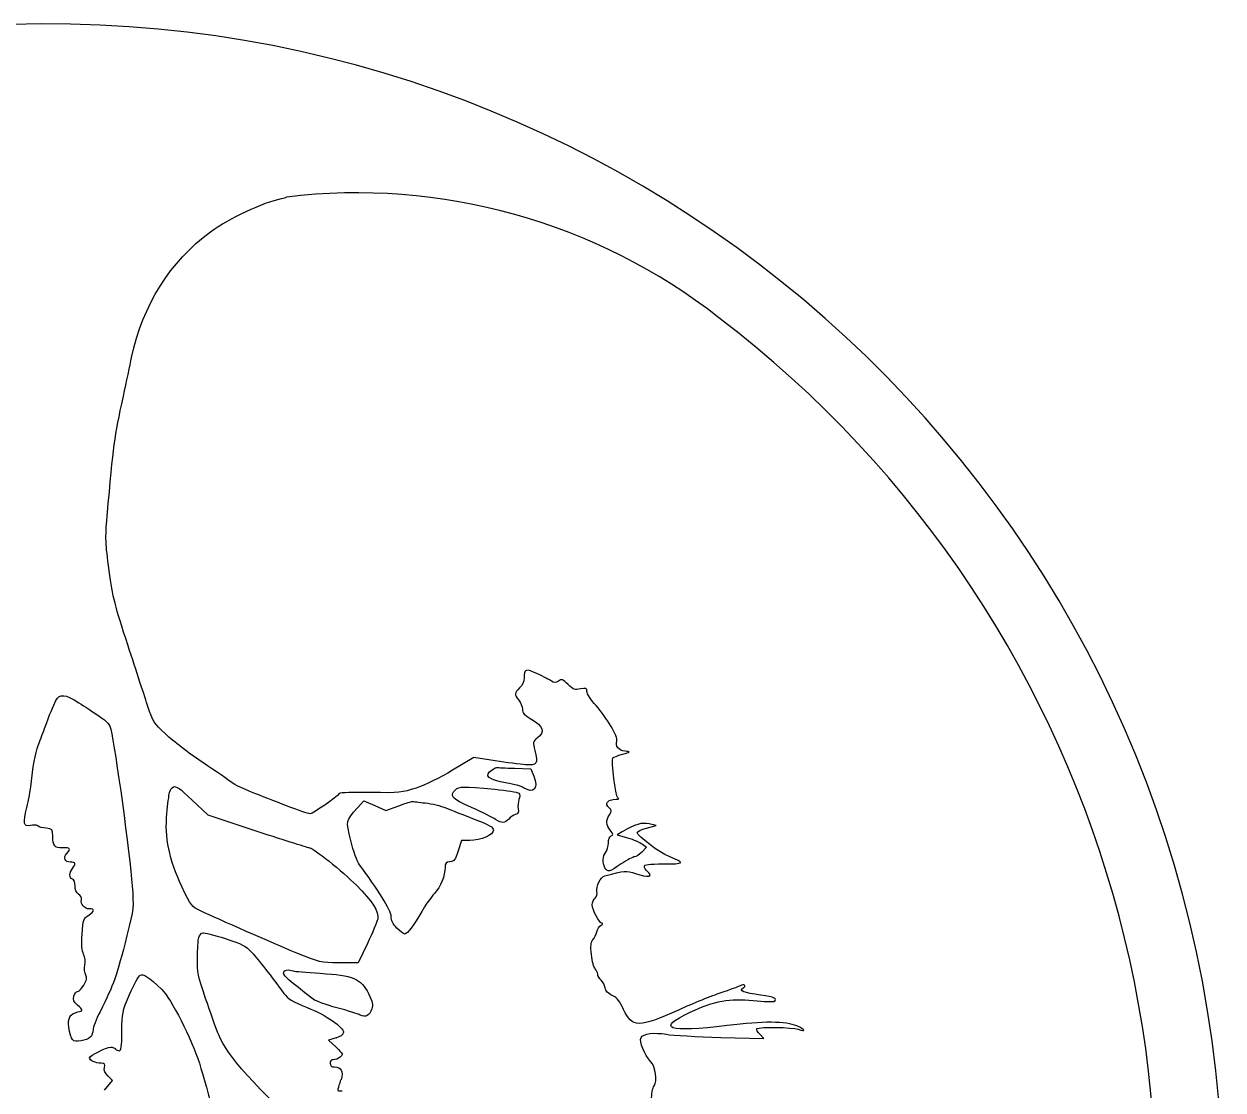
# Model space of a CAD drawing. Header units: millimetres. Extents: x -230 to 23, y -46 to 207.
# Drawn here: x -105.8 to 23.1, y 92.7 to 207.3 of the extents above; entities that cross this region are included whole.
import ezdxf

# ---------------------------------------------------------------- set-up
doc = ezdxf.new("R2010")
doc.units = ezdxf.units.MM
doc.layers.get('0').update_dxf_attribs({"linetype": 'CONTINUOUS'})

msp = doc.modelspace()

# ---------------------------------------------------------------- linework, layer by layer
for p, q in [((-57.4, 128.45), (-59.7, 127.08)), ((-55.14, 128.1), (-57.4, 128.45)), ((-53.05, 127.29), (-51.28, 127.23)), ((-51.28, 127.23), (-50.96, 126.44)), ((-87.7, 123.87), (-86.02, 122.28)), ((-69.91, 123.06), (-69.25, 123.81)), ((-69.25, 123.81), (-68.07, 123.28)), ((-68.07, 123.28), (-66.88, 122.75)), ((-66.88, 122.75), (-65.48, 123.26)), ((-65.48, 123.26), (-65.48, 123.26)), ((-86.02, 122.28), (-80.64, 120.51)), ((-37.82, 121.13), (-38.56, 121.31)), ((-41.47, 120.46), (-42.02, 120.13)), ((-42.02, 120.13), (-40.89, 119.81)), ((-38.84, 120.87), (-37.82, 121.13)), ((-58.74, 119.52), (-59.1, 118.41)), ((-57.84, 119.52), (-58.74, 119.52)), ((-38.84, 118.81), (-39.36, 118.29)), ((-39.3, 119.15), (-38.84, 118.81)), ((-86.98, 109.09), (-86.98, 109.09)), ((-68.86, 108.47), (-69.86, 106.39)), ((-69.86, 106.39), (-71.89, 106.39)), ((-72.22, 98.32), (-73.02, 98.06)), ((-73.02, 98.06), (-72.22, 97.3)), ((-30.88, 98.37), (-26.25, 98.26)), ((-26.25, 98.26), (-26.68, 98.72)), ((-96.24, 93.74), (-96.73, 94.2)), ((-97.1, 92.71), (-96.24, 93.74))]:
    msp.add_line(p, q)
for centre, radius, start, end in [((-103.32, 80.86), 126.43, -261.5563, 97.5768), ((-69.95, 126.16), 62.99, 51.8763, 96.9408), ((-103.32, 80.86), 119.24, -23.0229, 52.7049)]:
    msp.add_arc(centre, radius, start, end)
for centre, major_axis, ratio, start_param, end_param in [((-62.77, 123.6), (-1.22, 0.14), 0.013578, 0.074621, 1.682565), ((-73.72, 98.75), (-2.3, -0.15), 0.297456, 2.262239, 3.122385), ((-71.96, 94.96), (0.789, -0.929), 0.483778, 2.751298, 3.659308), ((-71.79, 93.56), (0.246, 0.801), 0.020905, 3.435017, 5.042987)]:
    msp.add_ellipse(centre, major_axis=major_axis, ratio=ratio, start_param=start_param, end_param=end_param)
for points in [[(-85.72, 184.96), (-83.74, 186.41), (-80.01, 188.16), (-78.09, 188.53)], [(-78.09, 188.53), (-77.84, 188.58), (-77.61, 188.65), (-77.57, 188.69)], [(-94.2, 171.45), (-93, 177.09), (-90.09, 181.73), (-85.72, 184.96)], [(-95.09, 167.3), (-94.77, 168.79), (-94.37, 170.65), (-94.2, 171.45)], [(-96.83, 154.34), (-96.13, 162.3), (-96.07, 162.69), (-95.09, 167.3)], [(-96.61, 148.54), (-97.02, 151.52), (-97.04, 152.01), (-96.83, 154.34)], [(-94.58, 140.46), (-96.02, 144.83), (-96.21, 145.6), (-96.61, 148.54)], [(-92.45, 133.94), (-92.75, 134.87), (-93.71, 137.81), (-94.58, 140.46)], [(-52.01, 136.98), (-52.01, 136.59), (-52.19, 136.22), (-52.5, 135.93)], [(-50.57, 137.45), (-51.83, 138.04), (-52.01, 137.99), (-52.01, 136.98)], [(-49.07, 136.66), (-49.26, 136.79), (-49.93, 137.15), (-50.57, 137.45)], [(-48.32, 136.67), (-48.66, 136.46), (-48.8, 136.46), (-49.07, 136.66)], [(-47.28, 136.31), (-47.85, 136.86), (-47.96, 136.9), (-48.32, 136.67)], [(-52.5, 135.93), (-53.08, 135.38), (-53.09, 135.26), (-52.59, 134.63)], [(-45.95, 135.82), (-46.55, 135.7), (-46.72, 135.76), (-47.28, 136.31)], [(-45.26, 135.53), (-45.26, 135.9), (-45.33, 135.93), (-45.95, 135.82)], [(-44.28, 134.03), (-44.82, 134.63), (-45.26, 135.31), (-45.26, 135.53)], [(-103.56, 131.58), (-103.01, 133.08), (-102.64, 133.97), (-102.34, 134.58)], [(-102.34, 134.58), (-101.96, 135.34), (-101.31, 135.28), (-99.88, 134.34)], [(-99.88, 134.34), (-99.18, 133.89), (-98.48, 133.43), (-98.32, 133.32)], [(-52.59, 134.63), (-52.38, 134.36), (-52.21, 133.91), (-52.2, 133.63)], [(-98.32, 133.32), (-96.85, 132.37), (-96.6, 132.12), (-96.44, 131.49)], [(-90.53, 130.95), (-91.83, 132.17), (-91.93, 132.33), (-92.45, 133.94)], [(-52.2, 133.63), (-52.2, 133.23), (-52, 133.01), (-51.19, 132.54)], [(-42.05, 130.21), (-41.89, 130.63), (-43.11, 132.73), (-44.28, 134.03)], [(-104.24, 129.75), (-104.1, 130.12), (-103.79, 130.95), (-103.56, 131.58)], [(-96.44, 131.49), (-95.95, 129.45), (-94.38, 117.98), (-94.14, 114.65)], [(-51.19, 132.54), (-49.96, 131.83), (-49.76, 131.19), (-50.57, 130.55)], [(-86.56, 127.92), (-87.99, 128.87), (-89.78, 130.23), (-90.53, 130.95)], [(-50.57, 130.55), (-51.07, 130.16), (-51.08, 130.12), (-50.85, 129.2)], [(-41.15, 129.13), (-41.82, 129.2), (-42.25, 129.71), (-42.05, 130.21)], [(-105.01, 125.6), (-104.85, 127.26), (-104.53, 128.97), (-104.24, 129.75)], [(-50.85, 129.2), (-50.49, 127.8), (-50.64, 127.57), (-51.87, 127.67)], [(-41.45, 128.8), (-40.55, 129.05), (-40.54, 129.06), (-41.15, 129.13)], [(-83.44, 125.77), (-83.73, 126), (-85.13, 126.97), (-86.56, 127.92)], [(-51.87, 127.67), (-52.43, 127.72), (-53.9, 127.91), (-55.14, 128.1)], [(-41.94, 124.13), (-42.19, 124.29), (-42.65, 128.09), (-42.46, 128.4)], [(-42.46, 128.4), (-42.41, 128.48), (-41.95, 128.66), (-41.45, 128.8)], [(-59.7, 127.08), (-61.02, 126.29), (-62.69, 125.48), (-63.62, 125.17)], [(-53.85, 125.71), (-55.91, 126.06), (-56.38, 126.48), (-55.45, 127.13)], [(-55.45, 127.13), (-55.21, 127.3), (-54.97, 127.42), (-54.92, 127.39)], [(-54.92, 127.39), (-54.86, 127.37), (-54.02, 127.32), (-53.05, 127.29)], [(-50.96, 126.44), (-50.44, 125.13), (-51, 124.5), (-52.07, 125.2)], [(-105.46, 123.09), (-105.27, 123.83), (-105.07, 124.96), (-105.01, 125.6)], [(-90.13, 124.68), (-90.08, 124.91), (-89.89, 125.19), (-89.71, 125.29)], [(-89.71, 125.29), (-89.43, 125.43), (-89.05, 125.16), (-87.7, 123.87)], [(-81.31, 124.73), (-82.19, 125.06), (-83.15, 125.53), (-83.44, 125.77)], [(-63.62, 125.17), (-65.17, 124.66), (-65.37, 124.64), (-68.5, 124.69)], [(-59.38, 124.99), (-58.99, 125.35), (-58.64, 125.35), (-55.16, 125.04)], [(-55.16, 125.04), (-53.86, 124.92), (-52.71, 124.73), (-52.59, 124.62)], [(-52.07, 125.2), (-52.3, 125.35), (-53.11, 125.58), (-53.85, 125.71)], [(-90.41, 122.43), (-90.31, 123.43), (-90.19, 124.44), (-90.13, 124.68)], [(-77.54, 123.26), (-78.74, 123.73), (-80.44, 124.39), (-81.31, 124.73)], [(-71.88, 124.59), (-72.16, 124.17), (-74.69, 122.41), (-75.01, 122.41)], [(-68.5, 124.69), (-70.3, 124.73), (-71.82, 124.68), (-71.88, 124.59)], [(-65.48, 123.26), (-64.71, 123.54), (-64.04, 123.75), (-63.98, 123.74)], [(-57.66, 123.08), (-59.83, 124.06), (-60.09, 124.35), (-59.38, 124.99)], [(-52.57, 123.93), (-52.67, 123.67), (-52.7, 123.23), (-52.65, 122.95)], [(-52.59, 124.62), (-52.46, 124.48), (-52.45, 124.25), (-52.57, 123.93)], [(-42.84, 122.99), (-43.43, 123.48), (-43.08, 123.95), (-42.1, 123.96)], [(-42.1, 123.96), (-41.8, 123.96), (-41.76, 124.01), (-41.94, 124.13)], [(-105.08, 121.16), (-105.84, 121), (-105.9, 121.34), (-105.46, 123.09)], [(-75.01, 122.41), (-75.2, 122.41), (-76.34, 122.8), (-77.54, 123.26)], [(-70.64, 119.52), (-71.18, 121.75), (-71.21, 121.57), (-69.91, 123.06)], [(-62.63, 123.57), (-61.94, 123.49), (-60.94, 123.25), (-60.41, 123.03)], [(-60.41, 123.03), (-59.88, 122.81), (-58.51, 122.27), (-57.37, 121.83)], [(-55.07, 121.8), (-55.36, 121.99), (-56.52, 122.56), (-57.66, 123.08)], [(-52.65, 122.95), (-52.58, 122.57), (-52.65, 122.42), (-52.94, 122.33)], [(-42.84, 122.3), (-42.58, 122.7), (-42.58, 122.77), (-42.84, 122.99)], [(-104.28, 121.1), (-104.41, 121.2), (-104.77, 121.23), (-105.08, 121.16)], [(-88.8, 114.58), (-90.17, 117.5), (-90.66, 119.86), (-90.41, 122.43)], [(-57.37, 121.83), (-55.72, 121.19), (-55.3, 120.94), (-55.3, 120.65)], [(-53.66, 121.83), (-54.09, 121.36), (-54.42, 121.35), (-55.07, 121.8)], [(-52.94, 122.33), (-53.14, 122.27), (-53.47, 122.04), (-53.66, 121.83)], [(-42.75, 120.63), (-43.21, 121.21), (-43.24, 121.69), (-42.84, 122.3)], [(-38.56, 121.31), (-39.32, 121.5), (-40.08, 121.28), (-41.47, 120.46)], [(-103.37, 120.84), (-103.74, 120.87), (-104.15, 120.99), (-104.28, 121.1)], [(-102.68, 119.99), (-102.69, 120.74), (-102.72, 120.78), (-103.37, 120.84)], [(-101.62, 118.75), (-102.51, 118.75), (-102.65, 118.92), (-102.68, 119.99)], [(-80.64, 120.51), (-77.69, 119.54), (-75.17, 118.75), (-75.05, 118.75)], [(-55.3, 120.65), (-55.3, 120.14), (-56.68, 119.53), (-57.84, 119.52)], [(-42.95, 119.28), (-42.94, 119.66), (-42.82, 119.96), (-42.65, 120.03)], [(-42.65, 120.03), (-42.41, 120.12), (-42.42, 120.21), (-42.75, 120.63)], [(-39.84, 120.4), (-39.85, 120.51), (-39.4, 120.72), (-38.84, 120.87)], [(-36.43, 117.81), (-37.52, 118.25), (-39.82, 120), (-39.84, 120.4)], [(-101.17, 118.14), (-100.71, 118.65), (-100.78, 118.75), (-101.62, 118.75)], [(-75.05, 118.75), (-74.7, 118.75), (-71.55, 116.21), (-70.03, 114.72)], [(-69.71, 116.92), (-69.96, 117.26), (-70.35, 118.35), (-70.64, 119.52)], [(-43.24, 118.27), (-43.08, 118.48), (-42.95, 118.93), (-42.95, 119.28)], [(-40.89, 119.81), (-40.26, 119.64), (-39.55, 119.34), (-39.3, 119.15)], [(-100.77, 117.2), (-101.38, 117.2), (-101.59, 117.68), (-101.17, 118.14)], [(-59.1, 118.41), (-59.4, 117.44), (-59.52, 117.29), (-59.98, 117.24)], [(-43.32, 116.61), (-43.6, 117.14), (-43.57, 117.84), (-43.24, 118.27)], [(-40.14, 117.78), (-40.28, 117.78), (-40.93, 117.43), (-41.57, 117.01)], [(-39.36, 118.29), (-39.64, 118.01), (-39.99, 117.78), (-40.14, 117.78)], [(-37.01, 117.01), (-34.75, 117.01), (-34.68, 117.11), (-36.43, 117.81)], [(-100.57, 115.39), (-100.93, 115.53), (-100.93, 116.03), (-100.56, 116.51)], [(-100.56, 116.51), (-100.16, 117.04), (-100.21, 117.2), (-100.77, 117.2)], [(-66.3, 111.38), (-66.3, 111.95), (-67.79, 114.38), (-69.71, 116.92)], [(-60.51, 116.68), (-60.51, 115.73), (-60.97, 114.59), (-61.66, 113.82)], [(-59.98, 117.24), (-60.4, 117.19), (-60.51, 117.08), (-60.51, 116.68)], [(-43.33, 115.74), (-41.25, 116.3), (-40.99, 116.32), (-40.05, 115.99)], [(-41.57, 117.01), (-42.89, 116.13), (-43.04, 116.09), (-43.32, 116.61)], [(-40.05, 115.99), (-38.66, 115.49), (-38.04, 115.61), (-38.79, 116.24)], [(-39.08, 116.74), (-39.08, 116.95), (-38.64, 117.01), (-37.01, 117.01)], [(-38.79, 116.24), (-38.95, 116.37), (-39.08, 116.6), (-39.08, 116.74)], [(-100.28, 114.65), (-100.28, 115.03), (-100.39, 115.33), (-100.57, 115.39)], [(-70.03, 114.72), (-68.34, 113.06), (-67.59, 111.86), (-67.75, 111.09)], [(-44.19, 114.06), (-44.32, 114.58), (-43.79, 115.61), (-43.33, 115.74)], [(-99.9, 113.78), (-100.15, 113.93), (-100.28, 114.23), (-100.28, 114.65)], [(-99.6, 113.15), (-99.56, 113.39), (-99.68, 113.63), (-99.9, 113.78)], [(-94.14, 114.65), (-93.97, 112.29), (-93.97, 112.27), (-94.71, 109.33)], [(-86.74, 111.94), (-87.77, 112.42), (-87.8, 112.46), (-88.8, 114.58)], [(-61.66, 113.82), (-62.04, 113.4), (-62.65, 112.53), (-63.01, 111.89)], [(-44.38, 113.35), (-44.18, 113.51), (-44.12, 113.76), (-44.19, 114.06)], [(-98.75, 112.18), (-99.24, 112.18), (-99.69, 112.7), (-99.6, 113.15)], [(-98.79, 111.52), (-98.16, 111.95), (-98.15, 112.18), (-98.75, 112.18)], [(-44.68, 112.62), (-44.68, 112.88), (-44.54, 113.21), (-44.38, 113.35)], [(-43.63, 110.63), (-43.93, 110.64), (-44.68, 112.06), (-44.68, 112.62)], [(-99.52, 109.47), (-99.41, 111.05), (-99.39, 111.12), (-98.79, 111.52)], [(-76.44, 107.43), (-79.03, 108.5), (-84.92, 111.08), (-86.74, 111.94)], [(-67.75, 111.09), (-67.81, 110.79), (-68.31, 109.61), (-68.86, 108.47)], [(-65.68, 110.12), (-66.12, 110.57), (-66.3, 110.94), (-66.3, 111.38)], [(-63.01, 111.89), (-63.86, 110.39), (-64.55, 109.48), (-64.84, 109.48)], [(-86.98, 109.09), (-86.91, 109.36), (-86.72, 109.59), (-86.56, 109.62)], [(-86.56, 109.62), (-86.41, 109.64), (-85.33, 109.36), (-84.16, 108.99)], [(-64.84, 109.48), (-64.96, 109.48), (-65.34, 109.77), (-65.68, 110.12)], [(-44.61, 108.87), (-44.45, 109.04), (-44.26, 109.43), (-44.19, 109.72)], [(-44.19, 109.72), (-44.12, 110.02), (-43.91, 110.34), (-43.74, 110.44)], [(-43.74, 110.44), (-43.57, 110.54), (-43.52, 110.63), (-43.63, 110.63)], [(-99.36, 107.3), (-99.55, 107.68), (-99.59, 108.32), (-99.52, 109.47)], [(-94.71, 109.33), (-95.82, 104.88), (-96.1, 104.11), (-97.6, 101.13)], [(-87.13, 106.91), (-87.12, 107.84), (-87.05, 108.83), (-86.98, 109.09)], [(-84.16, 108.99), (-82.29, 108.4), (-81.95, 108.22), (-81.29, 107.5)], [(-44.77, 107.26), (-44.88, 108.27), (-44.84, 108.61), (-44.61, 108.87)], [(-99.23, 106.12), (-99.15, 106.51), (-99.21, 106.98), (-99.36, 107.3)], [(-81.29, 107.5), (-80.6, 106.75), (-79.15, 104.9), (-77.84, 103.1)], [(-71.89, 106.39), (-73.91, 106.4), (-73.95, 106.41), (-76.44, 107.43)], [(-44.36, 105.72), (-44.51, 105.86), (-44.69, 106.56), (-44.77, 107.26)], [(-99.14, 105.07), (-99.25, 105.29), (-99.29, 105.76), (-99.23, 106.12)], [(-86.25, 102.56), (-87.07, 104.96), (-87.15, 105.36), (-87.13, 106.91)], [(-44.1, 105.16), (-44.1, 105.32), (-44.22, 105.57), (-44.36, 105.72)], [(-99.33, 103.99), (-99.01, 104.54), (-98.97, 104.76), (-99.14, 105.07)], [(-94.42, 102.98), (-93.97, 104.03), (-93.46, 104.96), (-93.29, 105.06)], [(-93.29, 105.06), (-92.96, 105.24), (-92.44, 104.9), (-90.95, 103.51)], [(-77.88, 105.28), (-77.88, 105.6), (-77.35, 105.72), (-76.82, 105.51)], [(-74.68, 102.47), (-77.29, 104.48), (-77.87, 104.99), (-77.88, 105.28)], [(-76.82, 105.51), (-76.72, 105.47), (-75.41, 105.36), (-73.93, 105.26)], [(-73.93, 105.26), (-70.39, 105.04), (-69.55, 104.69), (-68.74, 103.07)], [(-43.73, 104.51), (-43.93, 104.7), (-44.1, 104.99), (-44.1, 105.16)], [(-43.3, 103.69), (-43.33, 103.95), (-43.53, 104.32), (-43.73, 104.51)], [(-100.4, 102.79), (-100.33, 103.07), (-100.15, 103.3), (-100.01, 103.3)], [(-100.01, 103.3), (-99.86, 103.3), (-99.56, 103.61), (-99.33, 103.99)], [(-90.95, 103.51), (-90.01, 102.63), (-87.72, 98.14), (-86.92, 95.59)], [(-42.53, 102.86), (-43.01, 103.1), (-43.25, 103.36), (-43.3, 103.69)], [(-30.88, 103.15), (-31.83, 102.83), (-33.87, 102.01), (-35.41, 101.31)], [(-28.79, 103.91), (-28.99, 103.81), (-29.93, 103.46), (-30.88, 103.15)], [(-28.47, 103.68), (-28.06, 103.93), (-28.35, 104.14), (-28.79, 103.91)], [(-26.59, 102.91), (-28.4, 103.17), (-28.93, 103.38), (-28.47, 103.68)], [(-100.02, 101.83), (-100.43, 102.18), (-100.5, 102.37), (-100.4, 102.79)], [(-99.98, 101.1), (-99.39, 101.25), (-99.39, 101.29), (-100.02, 101.83)], [(-95.25, 99.01), (-95.24, 101.01), (-95.21, 101.14), (-94.42, 102.98)], [(-84.83, 98.63), (-85.12, 99.34), (-85.76, 101.11), (-86.25, 102.56)], [(-77.84, 103.1), (-77.41, 102.51), (-76.96, 102.24), (-75.32, 101.58)], [(-72.14, 101.55), (-73.28, 101.86), (-74.43, 102.27), (-74.68, 102.47)], [(-68.74, 103.07), (-68.3, 102.19), (-68.23, 101.86), (-68.37, 101.44)], [(-41.31, 101.36), (-41.72, 102.27), (-41.98, 102.59), (-42.53, 102.86)], [(-34.15, 101.08), (-31.52, 102.3), (-29.93, 102.59), (-27.38, 102.33)], [(-27.38, 102.33), (-26.27, 102.22), (-25.27, 102.18), (-25.17, 102.24)], [(-25.17, 102.24), (-24.72, 102.52), (-25.09, 102.7), (-26.59, 102.91)], [(-100.94, 99.47), (-101.08, 100.46), (-100.83, 100.89), (-99.98, 101.1)], [(-97.6, 101.13), (-98.01, 100.31), (-98.35, 99.44), (-98.35, 99.19)], [(-75.32, 101.58), (-73.26, 100.75), (-71.42, 99.48), (-71.42, 98.89)], [(-69.62, 100.76), (-69.86, 100.89), (-71, 101.24), (-72.14, 101.55)], [(-68.37, 101.44), (-68.61, 100.71), (-69.06, 100.46), (-69.62, 100.76)], [(-35.41, 101.31), (-39.68, 99.37), (-40.42, 99.38), (-41.31, 101.36)], [(-30.19, 99.64), (-36.57, 98.85), (-37.91, 99.33), (-34.15, 101.08)], [(-99.64, 97.99), (-100.57, 97.85), (-100.73, 98.02), (-100.94, 99.47)], [(-22.69, 99.6), (-23.88, 100.11), (-26.3, 100.12), (-30.19, 99.64)], [(-26.68, 98.72), (-26.92, 98.97), (-27.05, 99.24), (-26.98, 99.31)], [(-26.98, 99.31), (-26.78, 99.52), (-23.14, 99.46), (-22.56, 99.24)], [(-22.56, 99.24), (-21.67, 98.9), (-21.79, 99.21), (-22.69, 99.6)], [(-98.35, 99.19), (-98.35, 98.51), (-98.75, 98.14), (-99.64, 97.99)], [(-95.54, 96.93), (-95.31, 96.93), (-95.26, 97.33), (-95.25, 99.01)], [(-73.83, 86.4), (-81.27, 93.45), (-83.92, 96.39), (-84.83, 98.63)], [(-38.41, 95.77), (-39.07, 96.48), (-39.66, 97.95), (-39.44, 98.34)], [(-39.44, 98.34), (-39.18, 98.79), (-38.1, 98.93), (-36.71, 98.7)], [(-36.71, 98.7), (-36.05, 98.59), (-33.42, 98.44), (-30.88, 98.37)], [(-98.73, 96.16), (-98.73, 96.4), (-96.92, 97.32), (-96.44, 97.32)], [(-96.44, 97.32), (-96.23, 97.32), (-96, 97.23), (-95.94, 97.12)], [(-95.94, 97.12), (-95.87, 97.02), (-95.69, 96.93), (-95.54, 96.93)], [(-72.22, 97.3), (-71.44, 96.57), (-71.43, 96.53), (-71.79, 96.25)], [(-97.49, 95.58), (-98.06, 95.58), (-98.73, 95.89), (-98.73, 96.16)], [(-97.11, 95.12), (-97.01, 95.51), (-97.06, 95.58), (-97.49, 95.58)], [(-86.92, 95.59), (-85.96, 92.58), (-85.41, 90.29), (-85.59, 90.11)], [(-72.86, 95.58), (-72.86, 95.3), (-72.74, 95.19), (-72.41, 95.19)], [(-71.79, 96.25), (-72, 96.09), (-72.32, 95.96), (-72.52, 95.96)], [(-38.04, 93.16), (-37.66, 93.69), (-37.87, 95.18), (-38.41, 95.77)], [(-96.73, 94.2), (-97.09, 94.54), (-97.19, 94.78), (-97.11, 95.12)], [(-72.41, 95.19), (-71.65, 95.19), (-71.42, 94.74), (-71.69, 93.81)], [(-38.31, 91.61), (-38.31, 92.31), (-38.2, 92.95), (-38.04, 93.16)], [(-72.02, 92.79), (-72.08, 92.63), (-71.94, 92.58), (-71.57, 92.63)]]:
    msp.add_open_spline(points, degree=3)

doc.saveas('drawing.dxf')
